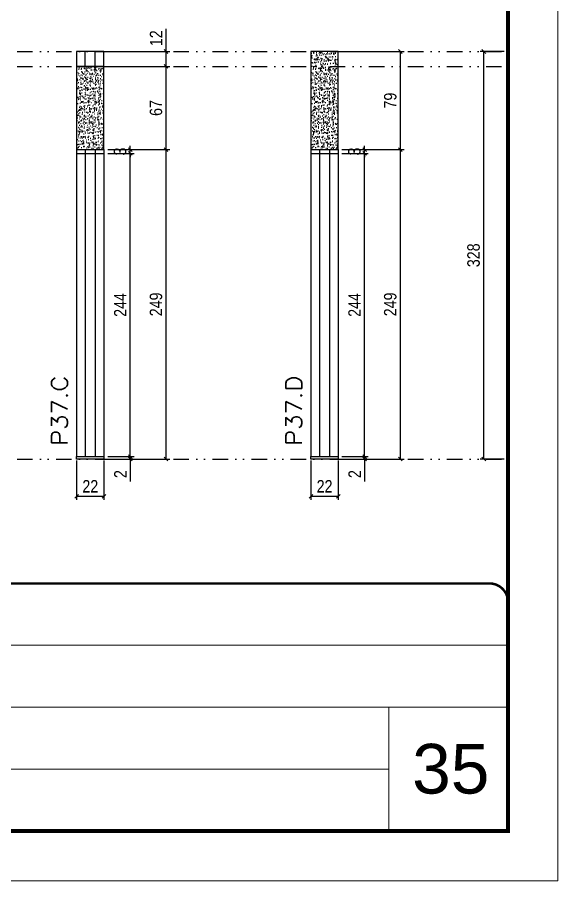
# Model space of a CAD drawing. Extents: x 14400 to 24104, y -21631 to 6985.
# Drawn here: x 18634 to 19068, y -3254 to -2559 of the extents above; entities that cross this region are included whole.
import ezdxf

# ---------------------------------------------------------------- set-up
doc = ezdxf.new("R2010")
doc.units = 0
for name, pattern in [('CONTINUO', [0]), ('DASHED', [0.75, 0.5, -0.25]), ('DIVIDE2', [0.625, 0.25, -0.125, 0, -0.125, 0, -0.125])]:
    doc.linetypes.add(name, pattern=pattern)
for name, color, linetype, lineweight in [('CARIMBO', 255, 'Continuous', 9), ('Folhas', 255, 'Continuous', 9), ('SARRAFO DE PRESSAO', 251, 'DASHED', 9), ('Texto Seção', 7, 'Continuous', 15)]:
    doc.layers.add(name, color=color, linetype=linetype, lineweight=lineweight)
for name, color, linetype in [('COTA', 241, 'Continuous'), ('Nível', 160, 'Continuous'), ('Painéis', 200, 'Continuous'), ('SARR_2.2x7', 40, 'Continuous')]:
    doc.layers.add(name, color=color, linetype=linetype)
doc.styles.add('ARIAL', font='arial.ttf')
doc.styles.add('COTA TECNICA', font='techl___.ttf', dxfattribs={"height": 10})
doc.styles.add('COTA TECNICA-50', font='techl___.ttf', dxfattribs={"height": 10})
doc.styles.add('REGUA-120', font='ROMANS.shx', dxfattribs={"height": 15})
doc.dimstyles.new('COTA PAINEL-50', dxfattribs={"dimtxt": 10, "dimasz": 3, "dimexe": 3, "dimexo": 3, "dimgap": 3, "dimtad": 1, "dimdec": 1, "dimzin": 12, "dimdsep": 46, "dimtxsty": 'COTA TECNICA-50', "dimblk1": 'OBLIQUE', "dimblk2": 'OBLIQUE', "dimsah": 1, "dimcen": 0.9, "dimclrd": 4, "dimclre": 4, "dimclrt": 240, "dimadec": 1, "dimazin": 3, "dimtfac": 1, "dimtdec": 1, "dimtmove": 0, "dimatfit": 3, "dimfxl": 1, "dimtolj": 1, "dimtzin": 12, "dimarcsym": 0})
doc.dimstyles.new('PAINEL', dxfattribs={"dimtxt": 10, "dimasz": 3, "dimexe": 3, "dimexo": 3, "dimgap": 3, "dimtad": 1, "dimdec": 1, "dimzin": 12, "dimdsep": 46, "dimtxsty": 'COTA TECNICA', "dimblk1": 'OBLIQUE', "dimblk2": 'OBLIQUE', "dimsah": 1, "dimcen": 0.9, "dimclrd": 4, "dimclre": 4, "dimclrt": 240, "dimadec": 1, "dimazin": 3, "dimtfac": 1, "dimtdec": 1, "dimtmove": 0, "dimatfit": 3, "dimfxl": 1, "dimtolj": 1, "dimtzin": 12, "dimarcsym": 0})

# ---------------------------------------------------------------- blocks, each defined once
blk = doc.blocks.new('9999999999')
at = {"color": 30, "linetype": 'CONTINUO'}
for p, q in [((98564.56, 34379.64), (99583.98, 34379.64)), ((98564.56, 34329.83), (99487.98, 34329.83)), ((99583.98, 34329.83), (99487.98, 34329.83)), ((99487.98, 34329.83), (99487.98, 34230.21)), ((98564.56, 34280.02), (99487.98, 34280.02))]:
    blk.add_line(p, q, dxfattribs=at)
at = {"color": 30, "linetype": 'CONTINUO', "const_width": 2}
blk.add_lwpolyline([(99583.98, 34230.21), (99583.98, 34414.45, 0.414214), (99568.98, 34429.45), (98228.98, 34429.45, 0.414214), (98213.98, 34414.45), (98213.98, 34245.21, 0.414214), (98228.98, 34230.21), (99583.98, 34230.21)], format="xyb", dxfattribs=at)
at = {"layer": 'Folhas'}
blk.add_lwpolyline([(98138.98, 34190.21), (99623.98, 34190.21), (99623.98, 35240.21), (98138.98, 35240.21)], close=True, dxfattribs=at)
at = {"layer": 'Folhas', "color": 30, "const_width": 3}
blk.add_lwpolyline([(98213.98, 34230.21), (99583.98, 34230.21), (99583.98, 35200.21), (98213.98, 35200.21)], close=True, dxfattribs=at)
blk = doc.blocks.new('_Oblique')
at = {"color": 0, "linetype": 'ByBlock', "lineweight": -2}
blk.add_line((-0.5, -0.5), (0.5, 0.5), dxfattribs=at)
blk = doc.blocks.new('*D1876')
at = {"layer": 'COTA', "color": 4, "lineweight": -2, "transparency": 16777216}
for p, q in [((19025.47, -2586.59), (19006.01, -2586.59)), ((19009.01, -2914.59), (19009.01, -2586.59)), ((19025.47, -2914.59), (19006.01, -2914.59))]:
    blk.add_line(p, q, dxfattribs=at)
at = {"layer": 'Defpoints', "color": 0, "transparency": 16777216}
for p in [(19009.01, -2586.59), (19028.47, -2586.59), (19028.47, -2914.59)]:
    blk.add_point(p, dxfattribs=at)
at = {"layer": 'COTA', "color": 4, "lineweight": -2, "transparency": 16777216, "xscale": 3, "yscale": 3, "zscale": 3}
for p, rotation in [((19009.01, -2586.59), 90), ((19009.01, -2914.59), 270)]:
    blk.add_blockref('_Oblique', p, dxfattribs=dict(at, rotation=rotation))
at = {"layer": 'COTA', "color": 240, "transparency": 16777216, "insert": (19000.77, -2750.59), "char_height": 10, "attachment_point": 5, "rotation": 90, "style": 'COTA TECNICA'}
blk.add_mtext('\\A1;328', dxfattribs=at)
blk = doc.blocks.new('*D1873')
at = {"layer": 'COTA', "color": 4, "lineweight": -2, "transparency": 16777216}
for p, q in [((18681.37, -2915.59), (18681.37, -2947.48)), ((18703.37, -2915.59), (18703.37, -2947.48)), ((18681.37, -2944.48), (18703.37, -2944.48))]:
    blk.add_line(p, q, dxfattribs=at)
at = {"layer": 'Defpoints', "color": 0, "transparency": 16777216}
for p in [(18681.37, -2912.59), (18703.37, -2912.59), (18703.37, -2944.48)]:
    blk.add_point(p, dxfattribs=at)
at = {"layer": 'COTA', "color": 4, "lineweight": -2, "transparency": 16777216, "xscale": 3, "yscale": 3, "zscale": 3, "rotation": 180}
blk.add_blockref('_Oblique', (18681.37, -2944.48), dxfattribs=at)
at = {"layer": 'COTA', "color": 4, "lineweight": -2, "transparency": 16777216, "xscale": 3, "yscale": 3, "zscale": 3}
blk.add_blockref('_Oblique', (18703.37, -2944.48), dxfattribs=at)
at = {"layer": 'COTA', "color": 240, "transparency": 16777216, "insert": (18692.37, -2936.48), "char_height": 10, "attachment_point": 5, "style": 'COTA TECNICA'}
blk.add_mtext('\\A1;22', dxfattribs=at)
blk = doc.blocks.new('*D1874')
at = {"layer": 'COTA', "color": 4, "lineweight": -2, "transparency": 16777216}
for p, q in [((18724.57, -2912.59), (18724.57, -2909.59)), ((18706.37, -2912.59), (18727.57, -2912.59)), ((18706.37, -2914.59), (18727.57, -2914.59)), ((18724.57, -2912.59), (18724.57, -2914.59)), ((18724.57, -2914.59), (18724.57, -2932.7))]:
    blk.add_line(p, q, dxfattribs=at)
at = {"layer": 'Defpoints', "color": 0, "transparency": 16777216}
for p in [(18703.37, -2912.59), (18703.37, -2914.59), (18724.57, -2912.59)]:
    blk.add_point(p, dxfattribs=at)
at = {"layer": 'COTA', "color": 4, "lineweight": -2, "transparency": 16777216, "xscale": 3, "yscale": 3, "zscale": 3}
for p, rotation in [((18724.57, -2912.59), 270), ((18724.57, -2914.59), 90)]:
    blk.add_blockref('_Oblique', p, dxfattribs=dict(at, rotation=rotation))
at = {"layer": 'COTA', "color": 240, "transparency": 16777216, "insert": (18716.57, -2926.65), "char_height": 10, "attachment_point": 5, "rotation": 90, "style": 'COTA TECNICA-50'}
blk.add_mtext('\\A1;2', dxfattribs=at)
blk = doc.blocks.new('*D1875')
at = {"layer": 'COTA', "color": 4, "lineweight": -2, "transparency": 16777216}
for p, q in [((18706.37, -2665.59), (18756.36, -2665.59)), ((18753.36, -2914.59), (18753.36, -2665.59)), ((18706.37, -2914.59), (18756.36, -2914.59))]:
    blk.add_line(p, q, dxfattribs=at)
at = {"layer": 'Defpoints', "color": 0, "transparency": 16777216}
for p in [(18703.37, -2665.59), (18753.36, -2665.59), (18703.37, -2914.59)]:
    blk.add_point(p, dxfattribs=at)
at = {"layer": 'COTA', "color": 4, "lineweight": -2, "transparency": 16777216, "xscale": 3, "yscale": 3, "zscale": 3}
for p, rotation in [((18753.36, -2665.59), 90), ((18753.36, -2914.59), 270)]:
    blk.add_blockref('_Oblique', p, dxfattribs=dict(at, rotation=rotation))
at = {"layer": 'COTA', "color": 240, "transparency": 16777216, "insert": (18745.26, -2790.09), "char_height": 10, "attachment_point": 5, "rotation": 90, "style": 'COTA TECNICA-50'}
blk.add_mtext('\\A1;249', dxfattribs=at)
blk = doc.blocks.new('*D1882')
at = {"layer": 'COTA', "color": 4, "lineweight": -2, "transparency": 16777216}
for p, q in [((18706.37, -2598.59), (18756.36, -2598.59)), ((18753.36, -2665.59), (18753.36, -2598.59)), ((18706.37, -2665.59), (18756.36, -2665.59))]:
    blk.add_line(p, q, dxfattribs=at)
at = {"layer": 'Defpoints', "color": 0, "transparency": 16777216}
for p in [(18703.37, -2598.59), (18753.36, -2598.59), (18703.37, -2665.59)]:
    blk.add_point(p, dxfattribs=at)
at = {"layer": 'COTA', "color": 4, "lineweight": -2, "transparency": 16777216, "xscale": 3, "yscale": 3, "zscale": 3}
for p, rotation in [((18753.36, -2598.59), 90), ((18753.36, -2665.59), 270)]:
    blk.add_blockref('_Oblique', p, dxfattribs=dict(at, rotation=rotation))
at = {"layer": 'COTA', "color": 240, "transparency": 16777216, "insert": (18745.26, -2632.09), "char_height": 10, "attachment_point": 5, "rotation": 90, "style": 'COTA TECNICA'}
blk.add_mtext('\\A1;67', dxfattribs=at)
blk = doc.blocks.new('*D1883')
at = {"layer": 'COTA', "color": 4, "lineweight": -2, "transparency": 16777216}
for p, q in [((18706.37, -2668.59), (18727.57, -2668.59)), ((18724.57, -2912.59), (18724.57, -2668.59)), ((18706.37, -2912.59), (18727.57, -2912.59))]:
    blk.add_line(p, q, dxfattribs=at)
at = {"layer": 'Defpoints', "color": 0, "transparency": 16777216}
for p in [(18703.37, -2668.59), (18724.57, -2668.59), (18703.37, -2912.59)]:
    blk.add_point(p, dxfattribs=at)
at = {"layer": 'COTA', "color": 4, "lineweight": -2, "transparency": 16777216, "xscale": 3, "yscale": 3, "zscale": 3}
for p, rotation in [((18724.57, -2668.59), 90), ((18724.57, -2912.59), 270)]:
    blk.add_blockref('_Oblique', p, dxfattribs=dict(at, rotation=rotation))
at = {"layer": 'COTA', "color": 240, "transparency": 16777216, "insert": (18716.49, -2790.59), "char_height": 10, "attachment_point": 5, "rotation": 90, "style": 'COTA TECNICA'}
blk.add_mtext('\\A1;244', dxfattribs=at)
blk = doc.blocks.new('*D1884')
at = {"layer": 'COTA', "color": 4, "lineweight": -2, "transparency": 16777216}
for p, q in [((18706.37, -2665.59), (18727.57, -2665.59)), ((18724.57, -2665.59), (18724.57, -2662.59)), ((18724.57, -2668.59), (18724.57, -2665.59)), ((18706.37, -2668.59), (18727.57, -2668.59)), ((18724.57, -2668.59), (18724.57, -2671.59))]:
    blk.add_line(p, q, dxfattribs=at)
at = {"layer": 'Defpoints', "color": 0, "transparency": 16777216}
for p in [(18703.37, -2665.59), (18724.57, -2665.59), (18703.37, -2668.59)]:
    blk.add_point(p, dxfattribs=at)
at = {"layer": 'COTA', "color": 4, "lineweight": -2, "transparency": 16777216, "xscale": 3, "yscale": 3, "zscale": 3}
for p, rotation in [((18724.57, -2665.59), 270), ((18724.57, -2668.59), 90)]:
    blk.add_blockref('_Oblique', p, dxfattribs=dict(at, rotation=rotation))
at = {"layer": 'COTA', "color": 240, "transparency": 16777216, "insert": (18716.35, -2667.09), "char_height": 10, "attachment_point": 5, "rotation": 90, "style": 'COTA TECNICA'}
blk.add_mtext('\\A1;3', dxfattribs=at)
blk = doc.blocks.new('*D1885')
at = {"layer": 'COTA', "color": 4, "lineweight": -2, "transparency": 16777216}
for p, q in [((18753.36, -2586.59), (18753.36, -2568.28)), ((18706.37, -2586.59), (18756.36, -2586.59)), ((18753.36, -2598.59), (18753.36, -2586.59)), ((18706.37, -2598.59), (18756.36, -2598.59))]:
    blk.add_line(p, q, dxfattribs=at)
at = {"layer": 'Defpoints', "color": 0, "transparency": 16777216}
for p in [(18703.37, -2586.59), (18753.36, -2586.59), (18703.37, -2598.59)]:
    blk.add_point(p, dxfattribs=at)
at = {"layer": 'COTA', "color": 4, "lineweight": -2, "transparency": 16777216, "xscale": 3, "yscale": 3, "zscale": 3}
for p, rotation in [((18753.36, -2586.59), 90), ((18753.36, -2598.59), 270)]:
    blk.add_blockref('_Oblique', p, dxfattribs=dict(at, rotation=rotation))
at = {"layer": 'COTA', "color": 240, "transparency": 16777216, "insert": (18745.3, -2575.93), "char_height": 10, "attachment_point": 5, "rotation": 90, "style": 'COTA TECNICA'}
blk.add_mtext('\\A1;12', dxfattribs=at)
blk = doc.blocks.new('*D1895')
at = {"layer": 'COTA', "color": 4, "lineweight": -2, "transparency": 16777216}
for p, q in [((18869.87, -2915.59), (18869.87, -2947.48)), ((18891.87, -2915.59), (18891.87, -2947.48)), ((18869.87, -2944.48), (18891.87, -2944.48))]:
    blk.add_line(p, q, dxfattribs=at)
at = {"layer": 'Defpoints', "color": 0, "transparency": 16777216}
for p in [(18869.87, -2912.59), (18891.87, -2912.59), (18891.87, -2944.48)]:
    blk.add_point(p, dxfattribs=at)
at = {"layer": 'COTA', "color": 4, "lineweight": -2, "transparency": 16777216, "xscale": 3, "yscale": 3, "zscale": 3, "rotation": 180}
blk.add_blockref('_Oblique', (18869.87, -2944.48), dxfattribs=at)
at = {"layer": 'COTA', "color": 4, "lineweight": -2, "transparency": 16777216, "xscale": 3, "yscale": 3, "zscale": 3}
blk.add_blockref('_Oblique', (18891.87, -2944.48), dxfattribs=at)
at = {"layer": 'COTA', "color": 240, "transparency": 16777216, "insert": (18880.87, -2936.48), "char_height": 10, "attachment_point": 5, "style": 'COTA TECNICA'}
blk.add_mtext('\\A1;22', dxfattribs=at)
blk = doc.blocks.new('*D1896')
at = {"layer": 'COTA', "color": 4, "lineweight": -2, "transparency": 16777216}
for p, q in [((18913.07, -2912.59), (18913.07, -2909.59)), ((18894.87, -2912.59), (18916.07, -2912.59)), ((18894.87, -2914.59), (18916.07, -2914.59)), ((18913.07, -2912.59), (18913.07, -2914.59)), ((18913.07, -2914.59), (18913.07, -2932.7))]:
    blk.add_line(p, q, dxfattribs=at)
at = {"layer": 'Defpoints', "color": 0, "transparency": 16777216}
for p in [(18891.87, -2912.59), (18891.87, -2914.59), (18913.07, -2912.59)]:
    blk.add_point(p, dxfattribs=at)
at = {"layer": 'COTA', "color": 4, "lineweight": -2, "transparency": 16777216, "xscale": 3, "yscale": 3, "zscale": 3}
for p, rotation in [((18913.07, -2912.59), 270), ((18913.07, -2914.59), 90)]:
    blk.add_blockref('_Oblique', p, dxfattribs=dict(at, rotation=rotation))
at = {"layer": 'COTA', "color": 240, "transparency": 16777216, "insert": (18905.07, -2926.65), "char_height": 10, "attachment_point": 5, "rotation": 90, "style": 'COTA TECNICA-50'}
blk.add_mtext('\\A1;2', dxfattribs=at)
blk = doc.blocks.new('*D1897')
at = {"layer": 'COTA', "color": 4, "lineweight": -2, "transparency": 16777216}
for p, q in [((18894.87, -2665.59), (18944.86, -2665.59)), ((18941.86, -2914.59), (18941.86, -2665.59)), ((18894.87, -2914.59), (18944.86, -2914.59))]:
    blk.add_line(p, q, dxfattribs=at)
at = {"layer": 'Defpoints', "color": 0, "transparency": 16777216}
for p in [(18891.87, -2665.59), (18941.86, -2665.59), (18891.87, -2914.59)]:
    blk.add_point(p, dxfattribs=at)
at = {"layer": 'COTA', "color": 4, "lineweight": -2, "transparency": 16777216, "xscale": 3, "yscale": 3, "zscale": 3}
for p, rotation in [((18941.86, -2665.59), 90), ((18941.86, -2914.59), 270)]:
    blk.add_blockref('_Oblique', p, dxfattribs=dict(at, rotation=rotation))
at = {"layer": 'COTA', "color": 240, "transparency": 16777216, "insert": (18933.76, -2790.09), "char_height": 10, "attachment_point": 5, "rotation": 90, "style": 'COTA TECNICA-50'}
blk.add_mtext('\\A1;249', dxfattribs=at)
blk = doc.blocks.new('*D1898')
at = {"layer": 'COTA', "color": 4, "lineweight": -2, "transparency": 16777216}
for p, q in [((18894.87, -2586.59), (18944.86, -2586.59)), ((18941.86, -2665.59), (18941.86, -2586.59)), ((18894.87, -2665.59), (18944.86, -2665.59))]:
    blk.add_line(p, q, dxfattribs=at)
at = {"layer": 'Defpoints', "color": 0, "transparency": 16777216}
for p in [(18891.87, -2586.59), (18941.86, -2586.59), (18891.87, -2665.59)]:
    blk.add_point(p, dxfattribs=at)
at = {"layer": 'COTA', "color": 4, "lineweight": -2, "transparency": 16777216, "xscale": 3, "yscale": 3, "zscale": 3}
for p, rotation in [((18941.86, -2586.59), 90), ((18941.86, -2665.59), 270)]:
    blk.add_blockref('_Oblique', p, dxfattribs=dict(at, rotation=rotation))
at = {"layer": 'COTA', "color": 240, "transparency": 16777216, "insert": (18933.76, -2626.09), "char_height": 10, "attachment_point": 5, "rotation": 90, "style": 'COTA TECNICA'}
blk.add_mtext('\\A1;79', dxfattribs=at)
blk = doc.blocks.new('*D1899')
at = {"layer": 'COTA', "color": 4, "lineweight": -2, "transparency": 16777216}
for p, q in [((18894.87, -2668.59), (18916.07, -2668.59)), ((18913.07, -2912.59), (18913.07, -2668.59)), ((18894.87, -2912.59), (18916.07, -2912.59))]:
    blk.add_line(p, q, dxfattribs=at)
at = {"layer": 'Defpoints', "color": 0, "transparency": 16777216}
for p in [(18891.87, -2668.59), (18913.07, -2668.59), (18891.87, -2912.59)]:
    blk.add_point(p, dxfattribs=at)
at = {"layer": 'COTA', "color": 4, "lineweight": -2, "transparency": 16777216, "xscale": 3, "yscale": 3, "zscale": 3}
for p, rotation in [((18913.07, -2668.59), 90), ((18913.07, -2912.59), 270)]:
    blk.add_blockref('_Oblique', p, dxfattribs=dict(at, rotation=rotation))
at = {"layer": 'COTA', "color": 240, "transparency": 16777216, "insert": (18904.99, -2790.59), "char_height": 10, "attachment_point": 5, "rotation": 90, "style": 'COTA TECNICA'}
blk.add_mtext('\\A1;244', dxfattribs=at)
blk = doc.blocks.new('*D1900')
at = {"layer": 'COTA', "color": 4, "lineweight": -2, "transparency": 16777216}
for p, q in [((18894.87, -2665.59), (18916.07, -2665.59)), ((18913.07, -2665.59), (18913.07, -2662.59)), ((18913.07, -2668.59), (18913.07, -2665.59)), ((18894.87, -2668.59), (18916.07, -2668.59)), ((18913.07, -2668.59), (18913.07, -2671.59))]:
    blk.add_line(p, q, dxfattribs=at)
at = {"layer": 'Defpoints', "color": 0, "transparency": 16777216}
for p in [(18891.87, -2665.59), (18913.07, -2665.59), (18891.87, -2668.59)]:
    blk.add_point(p, dxfattribs=at)
at = {"layer": 'COTA', "color": 4, "lineweight": -2, "transparency": 16777216, "xscale": 3, "yscale": 3, "zscale": 3}
for p, rotation in [((18913.07, -2665.59), 270), ((18913.07, -2668.59), 90)]:
    blk.add_blockref('_Oblique', p, dxfattribs=dict(at, rotation=rotation))
at = {"layer": 'COTA', "color": 240, "transparency": 16777216, "insert": (18904.85, -2667.09), "char_height": 10, "attachment_point": 5, "rotation": 90, "style": 'COTA TECNICA'}
blk.add_mtext('\\A1;3', dxfattribs=at)

msp = doc.modelspace()

# ---------------------------------------------------------------- hatches: boundary and pattern name
at = {"layer": 'COTA'}
h = msp.add_hatch(dxfattribs=at)
h.set_pattern_fill('AR-CONC', color=256, scale=0.03)
h.set_pattern_definition([(50, (129.8207, -6891.4506), (5.4655401, -0.4781726), [0.5715, -6.2865]), (355, (129.821, -6891.4506), (-1.0573026, 5.7317054), [0.4572, -5.0292175]), (100.451445, (130.276, -6891.4905), (4.4082374, 5.2535326), [0.4857003, -5.3427073]), (46.1842, (129.821, -6889.9266), (8.1323712, -1.2612698), [0.85725, -9.42975]), (96.635558, (130.4984, -6890.032), (7.122124, 7.4227837), [0.7285507, -8.0140682]), (351.18415, (129.821, -6889.927), (7.122124, 7.4227837), [0.685799, -7.543792]), (21, (130.5827, -6890.3076), (4.5484317, -3.0679559), [0.5715, -6.2865]), (326, (130.583, -6890.3076), (1.8540609, 5.525639), [0.4572, -5.0292]), (71.451445, (130.962, -6890.5633), (6.4024926, 2.457683), [0.4857003, -5.3426981]), (37.5, (129.8207, -6891.4506), (0.0926581, 2.53665117), [0, -4.96824, 0, -5.1054, 0, -5.04825]), (7.5, (129.8207, -6891.4506), (2.00458988, 3.00541724), [0, -2.91084, 0, -4.85394, 0, -1.92405]), (327.5, (128.1215, -6891.4506), (4.06771786, -0.17186232), [0, -1.905, 0, -5.9436, 0, -7.8867]), (317.5, (127.3595, -6891.4506), (4.44387544, 0.7627947), [0, -2.4765, 0, -3.94716, 0, -5.6007])])
h.paths.add_polyline_path([(18891.87, -2586.59), (18869.87, -2586.59), (18869.87, -2665.59), (18891.87, -2665.59)])
h = msp.add_hatch(dxfattribs=at)
h.set_pattern_fill('AR-CONC', color=256, scale=0.03)
h.set_pattern_definition([(50, (-58.6796, -6891.4506), (5.4655401, -0.4781726), [0.5715, -6.2865]), (355, (-58.6796, -6891.4506), (-1.0573026, 5.7317054), [0.4572, -5.0292175]), (100.451445, (-58.224, -6891.4905), (4.4082374, 5.2535326), [0.4857003, -5.3427073]), (46.1842, (-58.6796, -6889.9266), (8.1323712, -1.2612698), [0.85725, -9.42975]), (96.635558, (-58.002, -6890.032), (7.122124, 7.4227837), [0.7285507, -8.0140682]), (351.18415, (-58.68, -6889.927), (7.122124, 7.4227837), [0.685799, -7.543792]), (21, (-57.9176, -6890.3076), (4.5484317, -3.0679559), [0.5715, -6.2865]), (326, (-57.9176, -6890.3076), (1.8540609, 5.525639), [0.4572, -5.0292]), (71.451445, (-57.5386, -6890.5633), (6.4024926, 2.457683), [0.4857003, -5.3426981]), (37.5, (-58.6796, -6891.4506), (0.0926581, 2.53665117), [0, -4.96824, 0, -5.1054, 0, -5.04825]), (7.5, (-58.6796, -6891.4506), (2.00458988, 3.00541724), [0, -2.91084, 0, -4.85394, 0, -1.92405]), (327.5, (-60.379, -6891.4506), (4.06771786, -0.17186232), [0, -1.905, 0, -5.9436, 0, -7.8867]), (317.5, (-61.141, -6891.4506), (4.44387544, 0.7627947), [0, -2.4765, 0, -3.94716, 0, -5.6007])])
h.paths.add_polyline_path([(18703.37, -2598.59), (18681.37, -2598.59), (18681.37, -2665.59), (18703.37, -2665.59)])

# ---------------------------------------------------------------- linework, layer by layer
for points in [[(18869.87, -2665.59), (18891.87, -2665.59), (18891.87, -2586.59), (18869.87, -2586.59)], [(18681.37, -2665.59), (18703.37, -2665.59), (18703.37, -2598.59), (18681.37, -2598.59)]]:
    msp.add_lwpolyline(points, close=True, dxfattribs=at)
at = {"layer": 'Nível', "color": 4, "linetype": 'DIVIDE2', "ltscale": 50}
for p, q in [((17658.47, -2586.59), (19028.47, -2586.59)), ((17658.47, -2598.59), (19028.47, -2598.59)), ((17658.47, -2914.59), (19028.47, -2914.59)), ((17658.47, -2914.59), (19028.47, -2914.59))]:
    msp.add_line(p, q, dxfattribs=at)
at = {"layer": 'Painéis'}
for p, q in [((18681.37, -2665.59), (18681.37, -2912.59)), ((18681.37, -2665.59), (18703.37, -2665.59)), ((18703.37, -2665.59), (18703.37, -2912.59)), ((18869.87, -2665.59), (18869.87, -2912.59)), ((18869.87, -2665.59), (18891.87, -2665.59)), ((18891.87, -2665.59), (18891.87, -2912.59)), ((18681.37, -2668.59), (18703.37, -2668.59)), ((18869.87, -2668.59), (18891.87, -2668.59)), ((18681.37, -2912.59), (18703.37, -2912.59)), ((18681.37, -2914.59), (18681.37, -2912.59)), ((18703.37, -2914.59), (18681.37, -2914.59)), ((18703.37, -2912.59), (18703.37, -2914.59)), ((18869.87, -2912.59), (18891.87, -2912.59)), ((18869.87, -2914.59), (18869.87, -2912.59)), ((18891.87, -2914.59), (18869.87, -2914.59)), ((18891.87, -2912.59), (18891.87, -2914.59))]:
    msp.add_line(p, q, dxfattribs=at)
msp.add_lwpolyline([(18681.37, -2598.59), (18703.37, -2598.59), (18703.37, -2586.59), (18681.37, -2586.59)], close=True, dxfattribs=at)
at = {"layer": 'SARR_2.2x7'}
for p, q in [((18688.37, -2598.59), (18688.37, -2586.59)), ((18696.37, -2598.59), (18696.37, -2586.59)), ((18688.37, -2665.59), (18688.37, -2912.59)), ((18696.37, -2665.59), (18696.37, -2912.59)), ((18876.87, -2665.59), (18876.87, -2912.59)), ((18884.87, -2665.59), (18884.87, -2912.59))]:
    msp.add_line(p, q, dxfattribs=at)

# ---------------------------------------------------------------- block references
at = {"layer": 'SARRAFO DE PRESSAO', "color": 6, "linetype": 'ByBlock'}
msp.add_blockref('9999999999', (-80555.51, -37444.08), dxfattribs=at)

# ---------------------------------------------------------------- texts
at = {"layer": 'CARIMBO', "style": 'ARIAL'}
msp.add_text('35', height=40, dxfattribs=at).set_placement((18951.33, -3183.73))
at = {"layer": 'Texto Seção', "style": 'REGUA-120', "width": 1.1}
for s, p in [('P37.C', (18674.12, -2903.83)), ('P37.D', (18862.62, -2903.83))]:
    msp.add_text(s, height=13, rotation=90, dxfattribs=at).set_placement(p)

# ---------------------------------------------------------------- dimensions: what is measured, and where the dimension line sits
at = {"layer": 'COTA'}
for base, p1, p2, dimstyle, picture, middle in [((18753.36, -2586.59), (18703.37, -2598.59), (18703.37, -2586.59), 'PAINEL', '*D1885', (18745.3, -2575.93)), ((18941.86, -2586.59), (18891.87, -2665.59), (18891.87, -2586.59), 'PAINEL', '*D1898', (18933.76, -2626.09)), ((19009.01, -2586.59), (19028.47, -2914.59), (19028.47, -2586.59), 'PAINEL', '*D1876', (19000.77, -2750.59)), ((18753.36, -2598.59), (18703.37, -2665.59), (18703.37, -2598.59), 'PAINEL', '*D1882', (18745.26, -2632.09)), ((18753.36, -2665.59), (18703.37, -2914.59), (18703.37, -2665.59), 'COTA PAINEL-50', '*D1875', (18745.26, -2790.09)), ((18724.57, -2668.59), (18703.37, -2912.59), (18703.37, -2668.59), 'PAINEL', '*D1883', (18716.49, -2790.59)), ((18941.86, -2665.59), (18891.87, -2914.59), (18891.87, -2665.59), 'COTA PAINEL-50', '*D1897', (18933.76, -2790.09)), ((18913.07, -2668.59), (18891.87, -2912.59), (18891.87, -2668.59), 'PAINEL', '*D1899', (18904.99, -2790.59))]:
    dim = msp.add_linear_dim(base=base, p1=p1, p2=p2, angle=90, dimstyle=dimstyle, dxfattribs=at)
    dim.commit()
    dim.dimension.update_dxf_attribs({"geometry": picture, "text_midpoint": middle})
for base, p1, p2, picture, middle in [((18724.57, -2665.59), (18703.37, -2668.59), (18703.37, -2665.59), '*D1884', (18724.57, -2667.09)), ((18913.07, -2665.59), (18891.87, -2668.59), (18891.87, -2665.59), '*D1900', (18913.07, -2667.09))]:
    dim = msp.add_linear_dim(base=base, p1=p1, p2=p2, angle=90, dimstyle='PAINEL', override={"dimtmove": 1}, dxfattribs=at)
    dim.commit()
    dim.dimension.update_dxf_attribs({"geometry": picture, "text_midpoint": middle, "dimtype": 160})
for base, p1, p2, picture, middle in [((18724.57, -2912.59), (18703.37, -2914.59), (18703.37, -2912.59), '*D1874', (18724.57, -2926.65)), ((18913.07, -2912.59), (18891.87, -2914.59), (18891.87, -2912.59), '*D1896', (18913.07, -2926.65))]:
    dim = msp.add_linear_dim(base=base, p1=p1, p2=p2, angle=90, dimstyle='COTA PAINEL-50', dxfattribs=at)
    dim.commit()
    dim.dimension.update_dxf_attribs({"geometry": picture, "text_midpoint": middle, "dimtype": 160})
for base, p1, p2, picture, middle in [((18703.37, -2944.48), (18681.37, -2912.59), (18703.37, -2912.59), '*D1873', (18692.37, -2936.48)), ((18891.87, -2944.48), (18869.87, -2912.59), (18891.87, -2912.59), '*D1895', (18880.87, -2936.48))]:
    dim = msp.add_linear_dim(base=base, p1=p1, p2=p2, dimstyle='PAINEL', override={"dimarcsym": 2}, dxfattribs=at)
    dim.commit()
    dim.dimension.update_dxf_attribs({"geometry": picture, "text_midpoint": middle})

doc.saveas('drawing.dxf')
